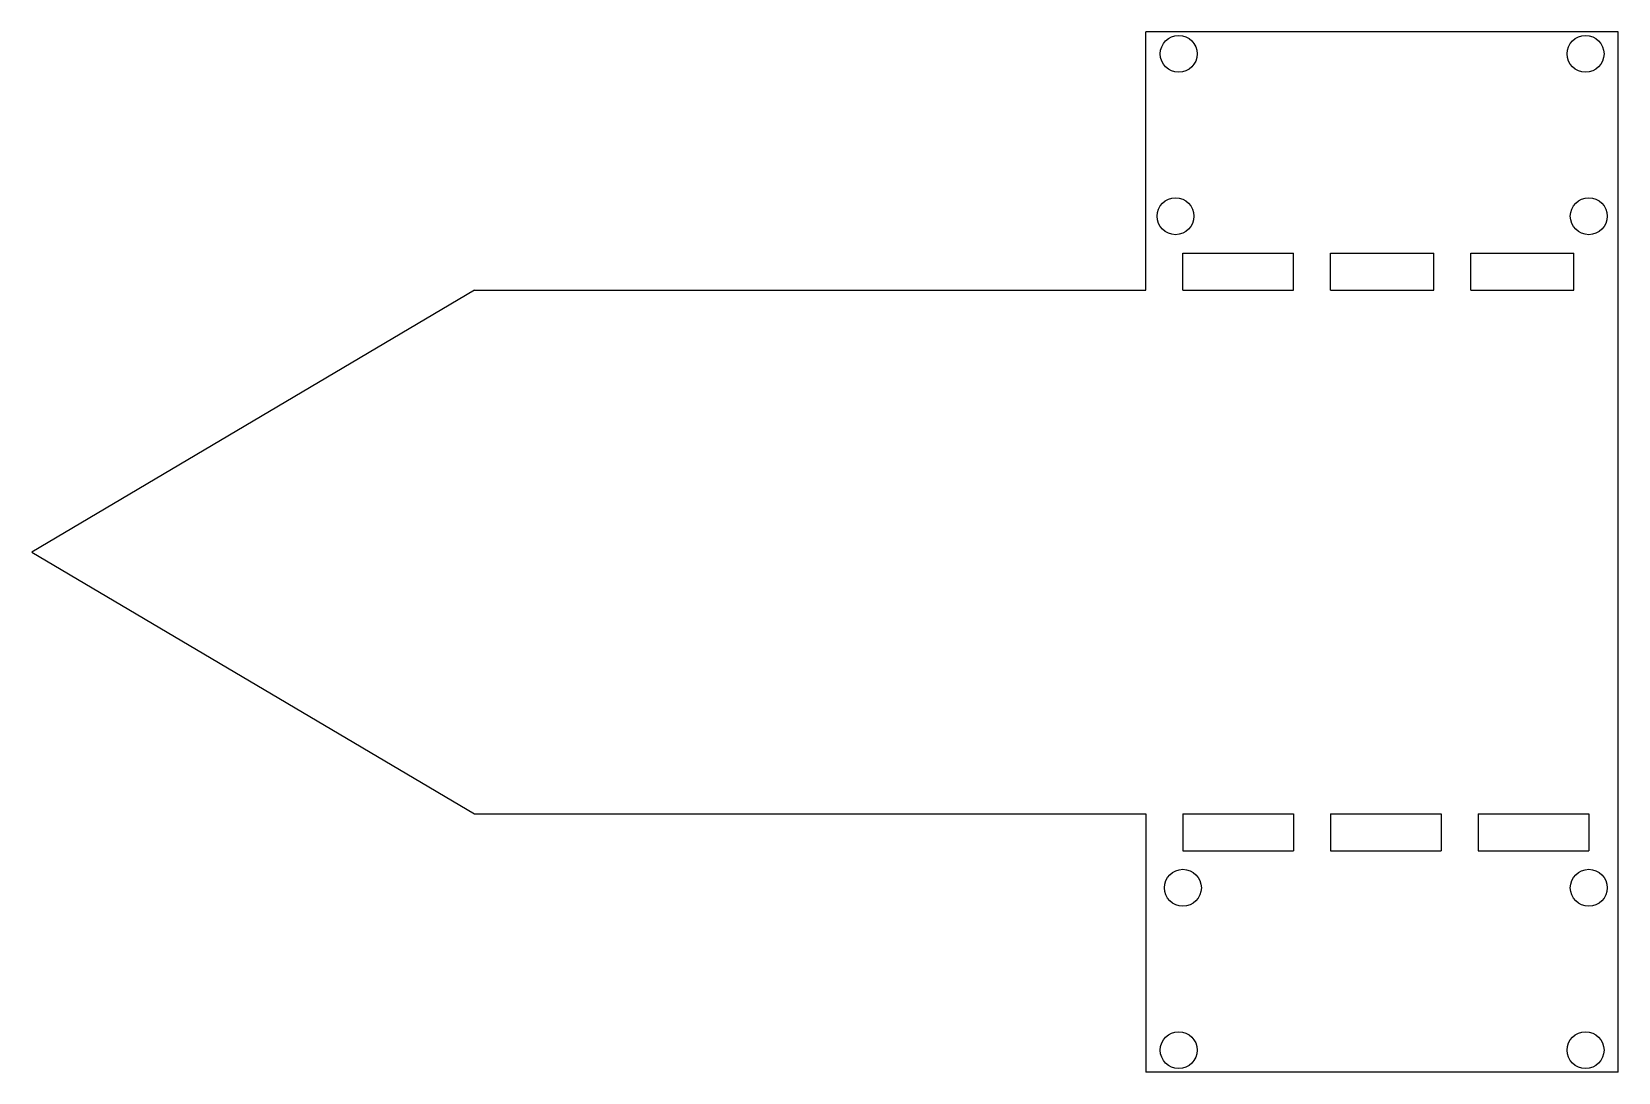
# Model space of a CAD drawing. Header units: millimetres. Extents: x -60 to 155, y -35 to 106.
import ezdxf

# ---------------------------------------------------------------- set-up
doc = ezdxf.new("R2010")
doc.units = ezdxf.units.MM

msp = doc.modelspace()

# ---------------------------------------------------------------- linework, layer by layer
at = {"color": 7, "linetype": 'Continuous', "lineweight": 25}
for p, q in [((155, 106), (91, 106)), ((91, 71), (91, 106)), ((155, -35), (155, 106)), ((96, 71), (96, 76)), ((96, 76), (111, 76)), ((111, 71), (111, 76)), ((116, 76), (130, 76)), ((116, 71), (116, 76)), ((130, 71), (130, 76)), ((135, 76), (149, 76)), ((135, 71), (135, 76)), ((149, 71), (149, 76)), ((0, 71), (-60, 35.5)), ((0, 71), (91, 71)), ((96, 71), (111, 71)), ((116, 71), (130, 71)), ((135, 71), (149, 71)), ((-60, 35.5), (0, 0)), ((0, 0), (91, 0)), ((91, 0), (91, -35)), ((96, 0), (111, 0)), ((96, 0), (96, -5)), ((111, 0), (111, -5)), ((116, 0), (131, 0)), ((116, 0), (116, -5)), ((131, 0), (131, -5)), ((136, 0), (151, 0)), ((136, 0), (136, -5)), ((151, 0), (151, -5)), ((96, -5), (111, -5)), ((116, -5), (131, -5)), ((136, -5), (151, -5)), ((155, -35), (91, -35))]:
    msp.add_line(p, q, dxfattribs=at)
for centre in [(95.43, 103), (150.57, 103), (95, 81), (151, 81), (96, -10), (151, -10), (95.43, -32), (150.57, -32)]:
    msp.add_circle(centre, 2.5, dxfattribs=at)

doc.saveas('drawing.dxf')
